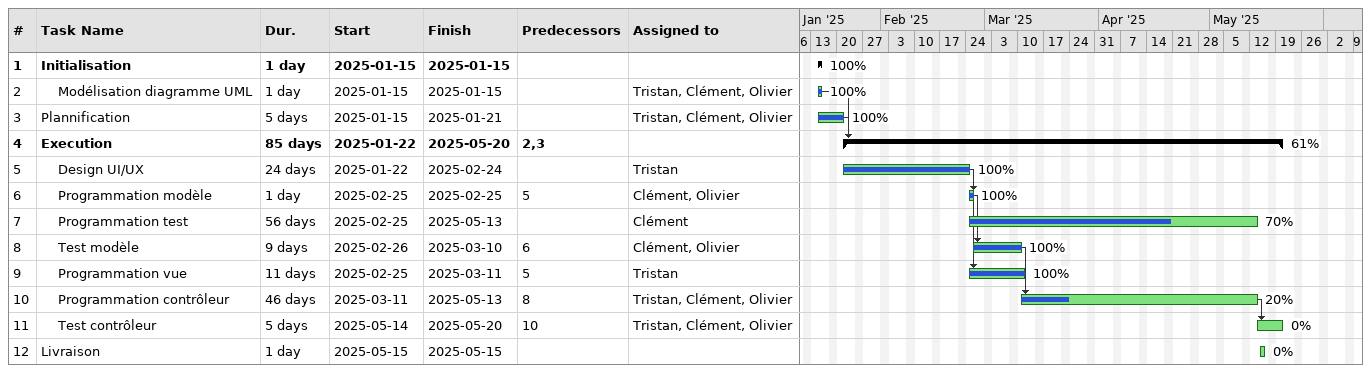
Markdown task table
| ID | Level | Task | Duration | Start | Finish | Predecessors | Resources | % complete |
|---|---|---|---|---|---|---|---|---|
| 1 | 1 | **Initialisation** | 1d | 2025-01-15 | 2025-01-15 |  |  | 100 |
| 2 | 2 | Modélisation diagramme UML | 1d | 2025-01-15 | 2025-01-15 |  | Tristan, Clément, Olivier | 100 |
| 3 | 1 | Plannification | 5d | 2025-01-15 | 2025-01-21 |  | Tristan, Clément, Olivier | 100 |
| 4 | 1 | **Execution** | 85d | 2025-01-22 | 2025-05-20 | 2, 3 |  | 61 |
| 5 | 2 | Design UI/UX | 24d | 2025-01-22 | 2025-02-24 |  | Tristan | 100 |
| 6 | 2 | Programmation modèle | 1d | 2025-02-25 | 2025-02-25 | 5 | Clément, Olivier | 100 |
| 7 | 2 | Programmation test | 56d | 2025-02-25 | 2025-05-13 |  | Clément | 70 |
| 8 | 2 | Test modèle | 9d | 2025-02-26 | 2025-03-10 | 6 | Clément, Olivier | 100 |
| 9 | 2 | Programmation vue | 11d | 2025-02-25 | 2025-03-11 | 5 | Tristan | 100 |
| 10 | 2 | Programmation contrôleur | 46d | 2025-03-11 | 2025-05-13 | 8 | Tristan, Clément, Olivier | 20 |
| 11 | 2 | Test contrôleur | 5d | 2025-05-14 | 2025-05-20 | 10 | Tristan, Clément, Olivier | 0 |
| 12 | 1 | Livraison | 1d | 2025-05-15 | 2025-05-15 |  |  | 0 |
